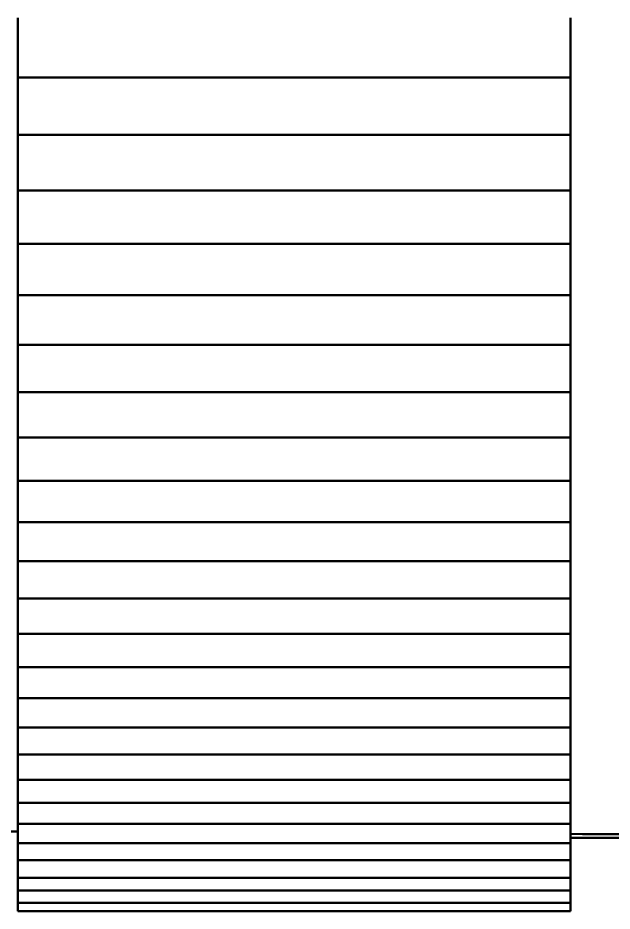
# Model space of a CAD drawing. Header units: millimetres. Extents: x 0 to 594, y 0 to 420.
# Drawn here: x 282.741 to 284.891, y 47.863 to 51.099 of the extents above; entities that cross this region are included whole.
import ezdxf

# ---------------------------------------------------------------- set-up
doc = ezdxf.new("R2010")
doc.units = ezdxf.units.MM
doc.layers.add('1', color=7, linetype='Continuous')

msp = doc.modelspace()

# ---------------------------------------------------------------- linework, layer by layer
at = {"layer": '1', "color": 7, "linetype": 'Continuous', "lineweight": 50}
for p, q in [((282.7409, 50.883), (282.7409, 51.0986)), ((284.7409, 50.883), (284.7409, 51.0986)), ((282.7409, 50.6746), (282.7409, 50.883)), ((282.7409, 50.883), (284.7409, 50.883)), ((284.7409, 50.6746), (284.7409, 50.883)), ((282.7409, 50.4738), (282.7409, 50.6746)), ((282.7409, 50.6746), (284.7409, 50.6746)), ((284.7409, 50.4738), (284.7409, 50.6746)), ((282.7409, 50.2801), (282.7409, 50.4738)), ((282.7409, 50.4738), (284.7409, 50.4738)), ((284.7409, 50.2801), (284.7409, 50.4738)), ((282.7409, 50.0939), (282.7409, 50.2801)), ((282.7409, 50.2801), (284.7409, 50.2801)), ((284.7409, 50.0939), (284.7409, 50.2801)), ((282.7409, 49.9149), (282.7409, 50.0939)), ((282.7409, 50.0939), (284.7409, 50.0939)), ((284.7409, 49.9149), (284.7409, 50.0939)), ((282.7409, 49.7434), (282.7409, 49.9149)), ((282.7409, 49.9149), (284.7409, 49.9149)), ((284.7409, 49.7434), (284.7409, 49.9149)), ((282.7409, 49.5791), (282.7409, 49.7434)), ((282.7409, 49.7434), (284.7409, 49.7434)), ((284.7409, 49.5791), (284.7409, 49.7434)), ((282.7409, 49.4222), (282.7409, 49.5791)), ((282.7409, 49.5791), (284.7409, 49.5791)), ((284.7409, 49.4222), (284.7409, 49.5791)), ((282.7409, 49.2726), (282.7409, 49.4222)), ((282.7409, 49.4222), (284.7409, 49.4222)), ((284.7409, 49.2726), (284.7409, 49.4222)), ((282.7409, 49.1304), (282.7409, 49.2726)), ((282.7409, 49.2726), (284.7409, 49.2726)), ((284.7409, 49.1304), (284.7409, 49.2726)), ((282.7409, 48.9954), (282.7409, 49.1304)), ((282.7409, 49.1304), (284.7409, 49.1304)), ((284.7409, 48.9954), (284.7409, 49.1304)), ((282.7409, 48.8678), (282.7409, 48.9954)), ((282.7409, 48.9954), (284.7409, 48.9954)), ((284.7409, 48.8678), (284.7409, 48.9954)), ((282.7409, 48.7475), (282.7409, 48.8678)), ((282.7409, 48.8678), (284.7409, 48.8678)), ((284.7409, 48.7475), (284.7409, 48.8678)), ((282.7409, 48.6345), (282.7409, 48.7475)), ((282.7409, 48.7475), (284.7409, 48.7475)), ((284.7409, 48.6345), (284.7409, 48.7475)), ((282.7409, 48.5288), (282.7409, 48.6345)), ((282.7409, 48.6345), (284.7409, 48.6345)), ((284.7409, 48.5288), (284.7409, 48.6345)), ((282.7409, 48.4305), (282.7409, 48.5288)), ((282.7409, 48.5288), (284.7409, 48.5288)), ((284.7409, 48.4305), (284.7409, 48.5288)), ((282.7409, 48.3394), (282.7409, 48.4305)), ((282.7409, 48.4305), (284.7409, 48.4305)), ((284.7409, 48.3394), (284.7409, 48.4305)), ((282.7409, 48.2556), (282.7409, 48.3394)), ((282.7409, 48.3394), (284.7409, 48.3394)), ((284.7409, 48.2556), (284.7409, 48.3394)), ((282.7409, 48.1791), (282.7409, 48.2556)), ((282.7409, 48.2556), (284.7409, 48.2556)), ((284.7409, 48.1791), (284.7409, 48.2556)), ((282.7409, 48.11), (282.7409, 48.1792)), ((282.7409, 48.1791), (284.7409, 48.1791)), ((284.7409, 48.11), (284.7409, 48.1792)), ((282.7409, 48.0481), (282.7409, 48.11)), ((282.7409, 48.11), (284.7409, 48.11)), ((284.7408, 48.1287), (285.4723, 48.1287)), ((284.7409, 48.0481), (284.7409, 48.11)), ((282.7409, 47.9843), (282.7409, 48.0481)), ((282.7409, 48.0481), (284.7409, 48.0481)), ((284.7409, 47.9843), (284.7409, 48.0481)), ((282.7409, 47.9383), (282.7409, 47.9843)), ((282.7409, 47.9843), (284.7409, 47.9843)), ((284.7409, 47.9383), (284.7409, 47.9843)), ((282.7409, 47.8934), (282.7409, 47.9383)), ((282.7409, 47.9383), (284.7409, 47.9383)), ((284.7409, 47.8934), (284.7409, 47.9383)), ((282.7409, 47.8634), (282.7409, 47.8934)), ((282.7409, 47.8934), (284.7409, 47.8934)), ((284.7409, 47.8634), (284.7409, 47.8934)), ((282.7409, 47.8634), (284.7409, 47.8634))]:
    msp.add_line(p, q, dxfattribs=at)
for points in [[(282.6409, 48.1527), (282.6743, 48.1525), (282.7076, 48.1523), (282.741, 48.1522)], [(284.7407, 48.1429), (284.9687, 48.1419), (285.1968, 48.1409), (285.4248, 48.14)]]:
    msp.add_open_spline(points, degree=3, dxfattribs=at)

doc.saveas('drawing.dxf')
